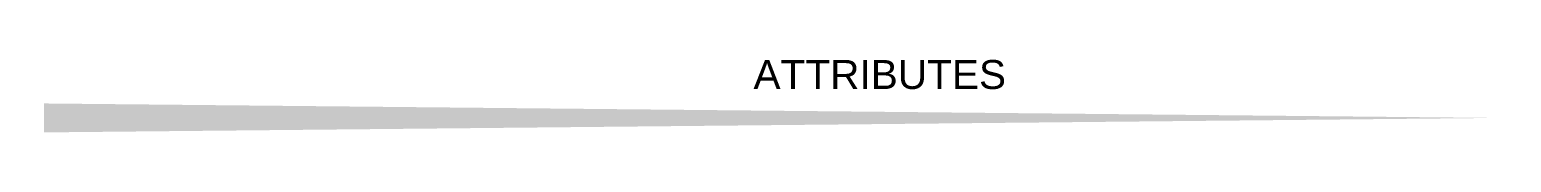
# Model space of a CAD drawing. Extents: x -0.01 to 1.01, y -0.01 to 0.04.
import ezdxf

# ---------------------------------------------------------------- set-up
doc = ezdxf.new("R2010")
doc.units = 0
doc.header["$MEASUREMENT"] = 0
doc.layers.get('0').update_dxf_attribs({"linetype": 'CONTINUOUS'})
doc.styles.get("Standard").update_dxf_attribs({"font": 'arial.ttf'})

msp = doc.modelspace()

# ---------------------------------------------------------------- linework, layer by layer
msp.add_lwpolyline([(0, 0, 0.02, 0, 0), (1, 0, 0, 0, 0)], format="xyseb")

# ---------------------------------------------------------------- texts
msp.add_attdef('ATTRIBUTES', (0.4883, 0.02), '', height=0.02)

doc.saveas('drawing.dxf')
